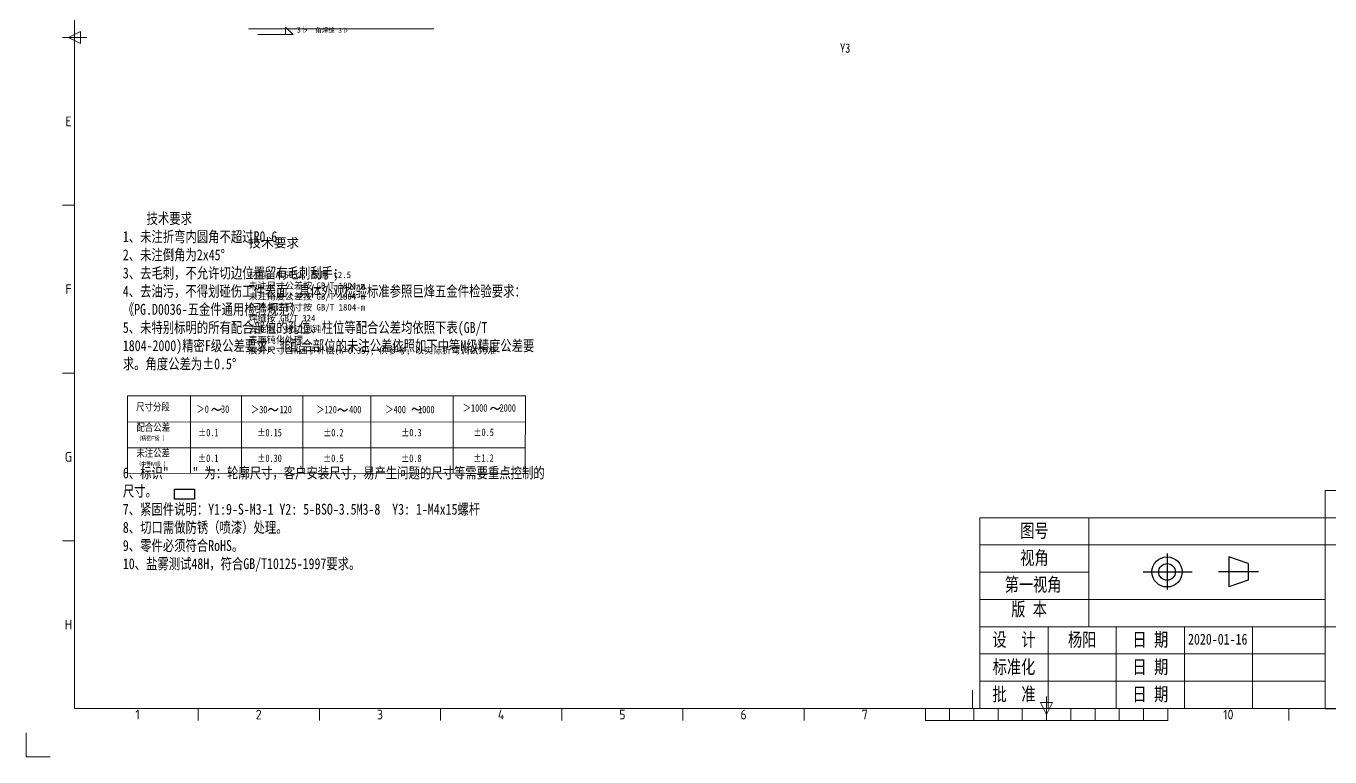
# Model space of a CAD drawing. Header units: metres. Extents: x 0 to 1100, y 0 to 777.
# Drawn here: x 0 to 703, y 0 to 395 of the extents above; entities that cross this region are included whole.
import ezdxf
from ezdxf.enums import TextEntityAlignment as Align

# ---------------------------------------------------------------- set-up
doc = ezdxf.new("R2010")
doc.units = ezdxf.units.M
for name, color, linetype, lineweight in [('LEADER', 2, 'Continuous', 18), ('TECH', 5, 'Continuous', 13), ('TEXT', 7, 'Continuous', 13)]:
    doc.layers.add(name, color=color, linetype=linetype, lineweight=lineweight)
for name, color, linetype in [('图框', 7, 'Continuous'), ('明细栏', 4, 'Continuous'), ('注释', 5, 'Continuous')]:
    doc.layers.add(name, color=color, linetype=linetype)
doc.styles.add('ISO Proportional', font='isocp.shx')
doc.styles.add('SimSun', font='simsun.ttc')
doc.styles.add('字母和汉字', font='arial.ttf', dxfattribs={"width": 0.8})
doc.styles.add('汉字专用', font='txt', dxfattribs={"width": 0.8, "height": 2.5})

msp = doc.modelspace()

# ---------------------------------------------------------------- linework, layer by layer
at = {"layer": 'LEADER'}
msp.add_line((125, 390), (140, 390), dxfattribs=at)
at = {"layer": 'TEXT'}
for p, q in [((140, 390), (140, 394)), ((144, 390), (140, 394)), ((120, 393), (220, 393)), ((140, 390), (144, 390))]:
    msp.add_line(p, q, dxfattribs=at)
at = {"layer": '图框', "color": 7, "lineweight": 9}
for p, q in [((26.15, 750.59), (26.15, 26.15)), ((19.61, 388.37), (32.69, 388.37)), ((22.88, 388.37), (29.42, 391.64)), ((29.42, 385.1), (22.88, 388.37)), ((29.42, 391.64), (29.42, 385.1)), ((19.61, 297.82), (26.15, 297.82)), ((19.61, 207.26), (26.15, 207.26)), ((19.61, 116.71), (26.15, 116.71)), ((510.64, 26.15), (510.64, 35.96)), ((547.25, 29.42), (553.79, 29.42)), ((550.52, 22.88), (547.25, 29.42)), ((550.52, 26.15), (550.52, 32.69)), ((553.79, 29.42), (550.52, 22.88)), ((26.15, 26.15), (1073.58, 26.15)), ((92.84, 19.61), (92.84, 26.15)), ((158.23, 19.61), (158.23, 26.15)), ((223.61, 19.61), (223.61, 26.15)), ((288.99, 19.61), (288.99, 26.15)), ((354.37, 19.61), (354.37, 26.15)), ((419.76, 19.61), (419.76, 26.15)), ((485.14, 19.61), (485.14, 26.15)), ((498.21, 19.61), (498.21, 26.15)), ((511.29, 19.61), (511.29, 26.15)), ((524.37, 19.61), (524.37, 26.15)), ((537.44, 19.61), (537.44, 26.15)), ((550.52, 26.15), (550.52, 19.61)), ((563.6, 19.61), (563.6, 26.15)), ((576.67, 19.61), (576.67, 26.15)), ((589.75, 19.61), (589.75, 26.15)), ((602.83, 19.61), (602.83, 26.15)), ((615.9, 19.61), (615.9, 26.15)), ((681.29, 19.61), (681.29, 26.15)), ((485.14, 19.61), (615.9, 19.61)), ((0, 0), (0, 13.08)), ((0, 0), (13.08, 0))]:
    msp.add_line(p, q, dxfattribs=at)
at = {"layer": '明细栏', "lineweight": 9}
for p, q in [((54.67, 195), (54.63, 153.11)), ((54.65, 194.98), (269.53, 194.99)), ((88.63, 194.99), (88.63, 153.11)), ((116.27, 194.99), (116.26, 153.11)), ((149.36, 194.99), (149.36, 153.1)), ((186.07, 194.99), (186.02, 153.1)), ((230.44, 194.82), (230.38, 153.09)), ((269.39, 194.95), (269.33, 153.09)), ((54.67, 180.8), (269.53, 180.82)), ((54.64, 166.94), (269.5, 166.95)), ((269.36, 166.95), (54.66, 166.98)), ((269.33, 153.09), (54.63, 153.11)), ((700.9, 143.84), (1073.58, 143.84)), ((700.9, 143.84), (700.9, 26.15)), ((514.56, 129.13), (1073.58, 129.13)), ((514.56, 129.13), (514.56, 26.15)), ((573.4, 129.13), (573.4, 70.29)), ((514.56, 114.42), (661.67, 114.42)), ((661.67, 114.42), (1073.58, 114.42)), ((514.56, 99.71), (573.4, 99.71)), ((514.56, 85), (700.9, 85)), ((514.56, 70.29), (661.67, 70.29)), ((551.34, 26.15), (551.34, 70.29)), ((588.12, 26.15), (588.12, 70.29)), ((624.89, 26.15), (624.89, 70.29)), ((661.67, 70.29), (867.63, 70.29)), ((661.67, 70.29), (661.67, 26.15)), ((514.56, 55.58), (700.9, 55.58)), ((514.56, 40.86), (700.9, 40.86))]:
    msp.add_line(p, q, dxfattribs=at)
at = {"layer": '明细栏'}
msp.add_line((700.9, 26.15), (1073.58, 26.15), dxfattribs=at)
at = {"layer": '注释', "lineweight": -3}
for p, q in [((615.51, 109.81), (615.51, 90.39)), ((648.78, 107.99), (648.78, 91.76)), ((659.35, 104.39), (648.78, 107.99)), ((602.69, 99.87), (629.15, 99.87)), ((664.81, 99.87), (643.24, 99.87)), ((659.35, 104.39), (659.35, 95.36)), ((659.35, 95.36), (648.78, 91.76))]:
    msp.add_line(p, q, dxfattribs=at)
at = {"layer": '注释'}
msp.add_lwpolyline([(80.03, 144.55), (90.87, 144.55), (90.87, 139.13), (80.03, 139.13)], close=True, dxfattribs=at)
at = {"layer": '注释', "lineweight": -3}
for radius in [8.12, 8.12, 4.51]:
    msp.add_circle((615.51, 99.87), radius, dxfattribs=at)
at = {"layer": '注释'}
for points in [[(100.17, 187.01), (101.36, 188.22), (103.35, 187.15), (105.39, 188.12)], [(130.76, 186.95), (131.94, 188.16), (133.93, 187.09), (135.98, 188.06)], [(168.23, 186.76), (169.41, 187.96), (171.4, 186.89), (173.45, 187.86)], [(208.17, 187.17), (209.35, 188.38), (211.34, 187.31), (213.39, 188.28)], [(250.7, 187.64), (251.89, 188.85), (253.88, 187.77), (255.92, 188.74)]]:
    msp.add_spline(points, degree=3, dxfattribs=at)

# ---------------------------------------------------------------- texts
at = {"layer": 'TECH', "style": 'SimSun'}
msp.add_text('技术要求', height=5, dxfattribs=at).set_placement((120, 275))
at = {"layer": 'TECH', "insert": (120, 262), "char_height": 3.5, "attachment_point": 1, "style": 'SimSun'}
msp.add_mtext('材料: AL5052, 板厚 t2.5\\P未注尺寸公差按 GB/T 1804-m\\P未注角度公差按 GB/T 1804-m\\P折弯未注尺寸按 GB/T 1804-m\\P焊缝按 GB/T 324\\P去毛刺、锐边倒钝\\P表面钝化处理\\P展开尺寸含K因子补偿(K=0.35), 供参考, 以实际折弯调试为准', dxfattribs=at)
at = {"layer": 'TEXT', "style": 'SimSun'}
for s, height, p in [('3♭', 3, (146, 391)), ('角焊缝 3♭', 2.5, (156, 391))]:
    msp.add_text(s, height=height, dxfattribs=at).set_placement(p)
at = {"layer": '图框', "color": 7, "lineweight": 9, "style": 'ISO Proportional'}
for s, height, p in [('E', 5.23, (22.88, 343.09)), ('F', 5.23, (22.88, 252.54)), ('G', 5.23, (22.88, 161.99)), ('H', 5.23, (22.88, 71.43)), ('1', 5.23, (60.15, 22.88)), ('2', 5.23, (125.53, 22.88)), ('3', 5.23, (190.92, 22.88)), ('4', 5.23, (256.3, 22.88)), ('5', 5.23, (321.68, 22.88)), ('6', 5.23, (387.06, 22.88)), ('7', 5.23, (452.45, 22.88)), ('10', 5.231, (648.59, 22.88))]:
    msp.add_text(s, height=height, dxfattribs=at).set_placement(p, align=Align.MIDDLE)
at = {"layer": '注释', "lineweight": -3, "attachment_point": 1}
for s, insert, char_height, width, style in [('{\\fSimSun|b0|i0|c134|p2;\\C2;Y3}', (439.15, 385.21), 5.0459, 81.6992, '字母和汉字'), ('    技术要求\\P1、未注折弯内圆角不超过R0.6\\P2、未注倒角为2x45%%D\\P3、去毛刺，不允许切边位置留有毛刺刮手；\\P4、去油污，不得划碰伤工件表面，具体外观检验标准参照巨烽五金件检验要求：《PG.D0036-五金件通用检验规范》\\P5、未特别标明的所有配合部位的孔位、柱位等配合公差均依照下表(GB/T 1804-2000)精密F级公差要求。非配合部位的未注公差依照如下中等M级精度公差要求。角度公差为%%P0.5%%D\\P\\P\\P\\P\\P\\P6、标识"    " 为：轮廓尺寸，客户安装尺寸，易产生问题的尺寸等需要重点控制的尺寸。\\P7、紧固件说明：Y1:9-S-M3-1 Y2: 5-BSO-3.5M3-8  Y3: 1-M4x15螺杆\\P8、切口需做防锈（喷漆）处理。\\P9、零件必须符合RoHS。\\P10、盐雾测试48H，符合GB/T10125-1997要求。', (52.2, 293.63), 5.8844, 229.8329, '汉字专用'), ('第一视角', (527.96, 96.76), 7.356, 58.9545, '汉字专用')]:
    msp.add_mtext(s, dxfattribs=dict(at, insert=insert, char_height=char_height, width=width, style=style))
at = {"layer": '注释', "style": '汉字专用'}
for s, insert, char_height, width, attachment_point in [('尺寸分段', (59.37, 191.01), 4.049, 26.523, 1), ('{\\fSimSun|b0|i0|c134|p6;\\H1x;＞\\fSimSun|b0|i0|c134|p2;0\\fSimSun|b0|i0|c134|p6;\\C1;   \\fSimSun|b0|i0|c134|p2;\\C256;30}', (91.86, 189.81), 4.04924, 50.9086, 1), ('{\\fSimSun|b0|i0|c134|p6;＞}1000   2000', (235.5, 190.43), 4.0492, 50.9086, 1), ('{\\fSimSun|b0|i0|c134|p6;＞}30   120', (121.24, 189.6), 4.0492, 50.9086, 1), ('{\\fSimSun|b0|i0|c134|p6;＞}120   400', (156.51, 189.55), 4.0492, 50.9086, 1), ('{\\fSimSun|b0|i0|c134|p6;＞}400   1000', (193.76, 189.62), 4.0492, 50.9086, 1), ('配合公差\\P{\\H0.5813x;（精密\\fArial|b0|i0|c0|p32;F\\fSimSun|b0|i0|c134|p2;级 ）}', (59.52, 179.97), 4.0492, 39.439, 1), ('%%p0.1', (92.79, 177.15), 4.049, 26.523, 1), ('%%p0.15', (124.74, 177.15), 4.049, 26.523, 1), ('%%p0.2', (160.25, 177.1), 4.049, 26.523, 1), ('%%p0.3', (202.35, 177.11), 4.049, 26.523, 1), ('%%p0.5', (241.32, 177.28), 4.049, 26.523, 1), ('未注公差\\P{\\H0.5813x;（中等\\fArial|b0|i0|c0|p32;\\H0.9723x;M\\fSimSun|b0|i0|c134|p2;\\H1.028x;级 ）}', (59.49, 166.1), 4.0492, 39.439, 1), ('%%p0.1', (92.76, 163.29), 4.049, 26.523, 1), ('%%p0.30', (124.71, 163.29), 4.049, 26.523, 1), ('%%p0.5', (160.22, 163.23), 4.049, 26.523, 1), ('%%p0.8', (202.32, 163.24), 4.049, 26.523, 1), ('%%p1.2', (241.29, 163.41), 4.049, 26.523, 1), ('图号', (543.98, 121.77), 7.356, 58.8442, 5), ('视角', (543.98, 107.06), 7.356, 58.8442, 5), ('设  计', (532.95, 62.93), 7.356, 36.7776, 5), ('杨阳', (569.73, 62.93), 7.356, 36.7776, 5), ('日 期', (606.5, 62.93), 7.356, 36.7776, 5), ('2020-01-16', (642.86, 63.53), 5.884, 29.4221, 5), ('标准化', (532.95, 48.22), 7.356, 36.7776, 5), ('日 期', (606.5, 48.22), 7.356, 36.7776, 5), ('批  准', (532.95, 33.51), 7.356, 36.7776, 5), ('日 期', (606.5, 33.51), 7.356, 36.7776, 5)]:
    msp.add_mtext(s, dxfattribs=dict(at, insert=insert, char_height=char_height, width=width, attachment_point=attachment_point))
at = {"layer": '注释', "lineweight": 9, "insert": (531.45, 83.49), "char_height": 7.356, "width": 75.8258, "attachment_point": 1, "style": '汉字专用'}
msp.add_mtext('版 本', dxfattribs=at)

doc.saveas('drawing.dxf')
